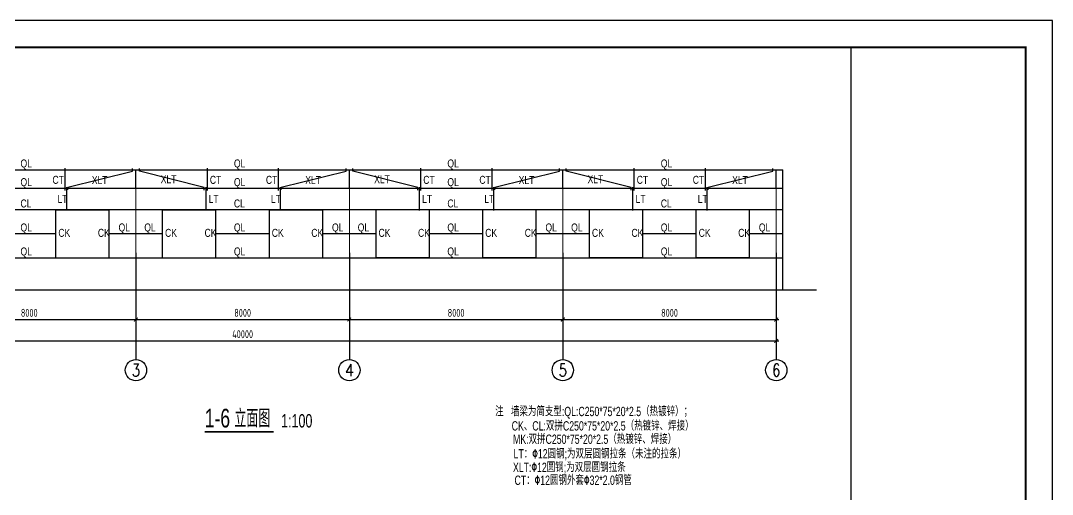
# Model space of a CAD drawing. Extents: x -544850 to 241437, y -10347 to 32059.
# Drawn here: x 49418 to 88089, y 13886 to 31653 of the extents above; entities that cross this region are included whole.
import ezdxf
from ezdxf.enums import TextEntityAlignment as Align

# ---------------------------------------------------------------- set-up
doc = ezdxf.new("R2010")
doc.units = 0
doc.header["$LTSCALE"] = 1000
doc.linetypes.add('DASHED', pattern=[0.75, 0.5, -0.25])
doc.layers.get('0').update_dxf_attribs({"linetype": 'CONTINUOUS'})
doc.layers.get('Defpoints').update_dxf_attribs({"linetype": 'CONTINUOUS'})
for name, color, linetype in [('0-lt', 2, 'CONTINUOUS'), ('0-wall', 11, 'CONTINUOUS'), ('AXIS_DIM', 3, 'CONTINUOUS'), ('DIM_SYMB', 3, 'CONTINUOUS'), ('PUB_TEXT', 7, 'CONTINUOUS'), ('STWM_PL_THIN', 2, 'CONTINUOUS'), ('STWM_ZLT_TNDSH', 6, 'DASHED'), ('TEXT', 7, 'CONTINUOUS'), ('图框(锁住)', 7, 'CONTINUOUS')]:
    doc.layers.add(name, color=color, linetype=linetype)
doc.styles.add('_TCH_AXIS', font='COMPLEX', dxfattribs={"bigfont": 'GBCBIG'})
doc.styles.add('TSSD_Dimension', font='tssdeng.shx', dxfattribs={"width": 0.7, "bigfont": 'hztxt.shx'})
doc.styles.add('TSSD_Rein', font='天和字符.shx', dxfattribs={"width": 0.7, "bigfont": '天和汉字.shx'})
doc.styles.add('天和', font='天和字符.shx', dxfattribs={"width": 0.7, "bigfont": '天和汉字.shx'})
doc.dimstyles.new('TSSD_100_100', dxfattribs={"dimtxt": 300, "dimasz": 100, "dimexe": 100, "dimexo": 250, "dimgap": 100, "dimtad": 1, "dimdec": 0, "dimzin": 0, "dimdsep": 46, "dimtxsty": 'TSSD_Dimension', "dimblk": 'ARCHTICK', "dimblk1": 'ARCHTICK', "dimblk2": 'ARCHTICK', "dimcen": 0, "dimdle": 100, "dimclrt": 7, "dimadec": 0, "dimazin": 0, "dimtfac": 1, "dimtdec": 0, "dimtix": 1, "dimtmove": 2, "dimatfit": 3, "dimldrblk": 'ARCHTICK', "dimfxl": 0, "dimtolj": 1, "dimtzin": 0, "dimarcsym": 0})

# ---------------------------------------------------------------- blocks, each defined once
blk = doc.blocks.new('_ArchTick')
at = {"color": 0, "linetype": 'ByBlock', "const_width": 0.4}
blk.add_lwpolyline([(-0.71, -0.71), (0.71, 0.71)], dxfattribs=at)
blk = doc.blocks.new('*D82')
at = {"layer": 'AXIS_DIM', "color": 0, "lineweight": -2, "transparency": 16777216}
for p, q in [((45740, 22694), (45740, 20344)), ((53740, 22694), (53740, 20344)), ((45640, 20444), (53840, 20444))]:
    blk.add_line(p, q, dxfattribs=at)
at = {"layer": 'Defpoints', "color": 0, "transparency": 16777216}
for p in [(45740, 22944), (53740, 22944), (53740, 20444)]:
    blk.add_point(p, dxfattribs=at)
at = {"layer": 'AXIS_DIM', "color": 0, "lineweight": -2, "transparency": 16777216, "xscale": 100, "yscale": 100, "zscale": 100, "rotation": 180}
blk.add_blockref('_ArchTick', (45740, 20444), dxfattribs=at)
at = {"layer": 'AXIS_DIM', "color": 0, "lineweight": -2, "transparency": 16777216, "xscale": 100, "yscale": 100, "zscale": 100}
blk.add_blockref('_ArchTick', (53740, 20444), dxfattribs=at)
at = {"layer": 'AXIS_DIM', "color": 7, "transparency": 16777216, "insert": (49740, 20694), "char_height": 300, "attachment_point": 5, "style": 'TSSD_Dimension'}
blk.add_mtext('\\A1;8000', dxfattribs=at)
blk = doc.blocks.new('*D83')
at = {"layer": 'AXIS_DIM', "color": 0, "lineweight": -2, "transparency": 16777216}
for p, q in [((53740, 22694), (53740, 20344)), ((61740, 22694), (61740, 20344)), ((53640, 20444), (61840, 20444))]:
    blk.add_line(p, q, dxfattribs=at)
at = {"layer": 'Defpoints', "color": 0, "transparency": 16777216}
for p in [(53740, 22944), (61740, 22944), (61740, 20444)]:
    blk.add_point(p, dxfattribs=at)
at = {"layer": 'AXIS_DIM', "color": 0, "lineweight": -2, "transparency": 16777216, "xscale": 100, "yscale": 100, "zscale": 100, "rotation": 180}
blk.add_blockref('_ArchTick', (53740, 20444), dxfattribs=at)
at = {"layer": 'AXIS_DIM', "color": 0, "lineweight": -2, "transparency": 16777216, "xscale": 100, "yscale": 100, "zscale": 100}
blk.add_blockref('_ArchTick', (61740, 20444), dxfattribs=at)
at = {"layer": 'AXIS_DIM', "color": 7, "transparency": 16777216, "insert": (57740, 20694), "char_height": 300, "attachment_point": 5, "style": 'TSSD_Dimension'}
blk.add_mtext('\\A1;8000', dxfattribs=at)
blk = doc.blocks.new('*D84')
at = {"layer": 'AXIS_DIM', "color": 0, "lineweight": -2, "transparency": 16777216}
for p, q in [((61740, 22694), (61740, 20344)), ((69740, 22694), (69740, 20344)), ((61640, 20444), (69840, 20444))]:
    blk.add_line(p, q, dxfattribs=at)
at = {"layer": 'Defpoints', "color": 0, "transparency": 16777216}
for p in [(61740, 22944), (69740, 22944), (69740, 20444)]:
    blk.add_point(p, dxfattribs=at)
at = {"layer": 'AXIS_DIM', "color": 0, "lineweight": -2, "transparency": 16777216, "xscale": 100, "yscale": 100, "zscale": 100, "rotation": 180}
blk.add_blockref('_ArchTick', (61740, 20444), dxfattribs=at)
at = {"layer": 'AXIS_DIM', "color": 0, "lineweight": -2, "transparency": 16777216, "xscale": 100, "yscale": 100, "zscale": 100}
blk.add_blockref('_ArchTick', (69740, 20444), dxfattribs=at)
at = {"layer": 'AXIS_DIM', "color": 7, "transparency": 16777216, "insert": (65740, 20694), "char_height": 300, "attachment_point": 5, "style": 'TSSD_Dimension'}
blk.add_mtext('\\A1;8000', dxfattribs=at)
blk = doc.blocks.new('*D85')
at = {"layer": 'AXIS_DIM', "color": 0, "lineweight": -2, "transparency": 16777216}
for p, q in [((69740, 22694), (69740, 20344)), ((77740, 22694), (77740, 20344)), ((69640, 20444), (77840, 20444))]:
    blk.add_line(p, q, dxfattribs=at)
at = {"layer": 'Defpoints', "color": 0, "transparency": 16777216}
for p in [(69740, 22944), (77740, 22944), (77740, 20444)]:
    blk.add_point(p, dxfattribs=at)
at = {"layer": 'AXIS_DIM', "color": 0, "lineweight": -2, "transparency": 16777216, "xscale": 100, "yscale": 100, "zscale": 100, "rotation": 180}
blk.add_blockref('_ArchTick', (69740, 20444), dxfattribs=at)
at = {"layer": 'AXIS_DIM', "color": 0, "lineweight": -2, "transparency": 16777216, "xscale": 100, "yscale": 100, "zscale": 100}
blk.add_blockref('_ArchTick', (77740, 20444), dxfattribs=at)
at = {"layer": 'AXIS_DIM', "color": 7, "transparency": 16777216, "insert": (73740, 20694), "char_height": 300, "attachment_point": 5, "style": 'TSSD_Dimension'}
blk.add_mtext('\\A1;8000', dxfattribs=at)
blk = doc.blocks.new('*D86')
at = {"layer": 'AXIS_DIM', "color": 0, "lineweight": -2, "transparency": 16777216}
for p, q in [((37740, 22694), (37740, 19544)), ((77740, 22694), (77740, 19544)), ((37640, 19644), (77840, 19644))]:
    blk.add_line(p, q, dxfattribs=at)
at = {"layer": 'Defpoints', "color": 0, "transparency": 16777216}
for p in [(37740, 22944), (77740, 22944), (77740, 19644)]:
    blk.add_point(p, dxfattribs=at)
at = {"layer": 'AXIS_DIM', "color": 0, "lineweight": -2, "transparency": 16777216, "xscale": 100, "yscale": 100, "zscale": 100, "rotation": 180}
blk.add_blockref('_ArchTick', (37740, 19644), dxfattribs=at)
at = {"layer": 'AXIS_DIM', "color": 0, "lineweight": -2, "transparency": 16777216, "xscale": 100, "yscale": 100, "zscale": 100}
blk.add_blockref('_ArchTick', (77740, 19644), dxfattribs=at)
at = {"layer": 'AXIS_DIM', "color": 7, "transparency": 16777216, "insert": (57740, 19894), "char_height": 300, "attachment_point": 5, "style": 'TSSD_Dimension'}
blk.add_mtext('\\A1;40000', dxfattribs=at)
blk = doc.blocks.new('FDTERTER')
at = {"layer": '图框(锁住)', "color": 3, "linetype": 'Continuous'}
for p, q in [((59385, 41988), (-15, 41988)), ((59385, -12), (59385, 41988))]:
    blk.add_line(p, q, dxfattribs=at)
at = {"layer": '图框(锁住)', "linetype": 'Continuous'}
blk.add_line((51836, 40988), (51836, 988), dxfattribs=at)
at = {"layer": '图框(锁住)', "linetype": 'Continuous', "const_width": 80}
blk.add_lwpolyline([(58385, 39888), (58385, 40988), (2485, 40988), (2485, 988), (58385, 988)], close=True, dxfattribs=at)
at = {"layer": '图框(锁住)', "linetype": 'Continuous', "const_width": 35}
blk.add_lwpolyline([(51836, 988), (51836, 40988)], dxfattribs=at)

msp = doc.modelspace()

# ---------------------------------------------------------------- linework, layer by layer
at = {"layer": '0-lt'}
for p, q in [((50740.3, 24561.9), (52740.3, 24561.9)), ((50740.3, 22761.9), (50740.3, 24561.9)), ((52740.3, 22761.9), (52740.3, 24561.9)), ((54740.3, 24561.9), (56740.3, 24561.9)), ((54740.3, 22761.9), (54740.3, 24561.9)), ((56740.3, 22761.9), (56740.3, 24561.9)), ((58740.3, 24561.9), (60740.3, 24561.9)), ((58740.3, 22761.9), (58740.3, 24561.9)), ((60740.3, 22761.9), (60740.3, 24561.9)), ((64740.3, 24561.9), (62740.3, 24561.9)), ((62740.3, 22761.9), (62740.3, 24561.9)), ((64740.3, 22761.9), (64740.3, 24561.9)), ((68740.3, 24561.9), (66740.3, 24561.9)), ((66740.3, 22761.9), (66740.3, 24561.9)), ((68740.3, 22761.9), (68740.3, 24561.9)), ((72740.3, 24561.9), (70740.3, 24561.9)), ((70740.3, 22761.9), (70740.3, 24561.9)), ((72740.3, 22761.9), (72740.3, 24561.9)), ((76740.3, 24561.9), (74740.3, 24561.9)), ((74740.3, 22761.9), (74740.3, 24561.9)), ((76740.3, 22761.9), (76740.3, 24561.9)), ((50740.3, 22761.9), (52740.3, 22761.9)), ((54740.3, 22761.9), (56740.3, 22761.9)), ((58740.3, 22761.9), (60740.3, 22761.9)), ((64740.3, 22761.9), (62740.3, 22761.9)), ((68740.3, 22761.9), (66740.3, 22761.9)), ((72740.3, 22761.9), (70740.3, 22761.9)), ((76740.3, 22761.9), (74740.3, 22761.9))]:
    msp.add_line(p, q, dxfattribs=at)
at = {"layer": '0-lt', "const_width": 30}
for points in [[(51073.6, 26061.9), (51073.6, 25361.9)], [(56407, 26061.9), (56407, 25361.9)], [(59073.6, 26061.9), (59073.6, 25361.9)], [(64407, 26061.9), (64407, 25361.9)], [(67073.6, 26061.9), (67073.6, 25361.9)], [(72407, 26061.9), (72407, 25361.9)], [(75073.6, 26061.9), (75073.6, 25361.9)]]:
    msp.add_lwpolyline(points, dxfattribs=at)
at = {"layer": '0-lt'}
for points in [[(51187.7, 25302.7), (51187.7, 25402.7), (53616.9, 26006.7), (53616.9, 26106.7)], [(56303, 25297.8), (56303, 25397.8), (53870.5, 26003.5), (53870.5, 26103.5)], [(59187.7, 25302.7), (59187.7, 25402.7), (61616.9, 26006.7), (61616.9, 26106.7)], [(64303, 25297.8), (64303, 25397.8), (61870.5, 26003.5), (61870.5, 26103.5)], [(67187.7, 25302.7), (67187.7, 25402.7), (69616.9, 26006.7), (69616.9, 26106.7)], [(72303, 25297.8), (72303, 25397.8), (69870.5, 26003.5), (69870.5, 26103.5)], [(75187.7, 25302.7), (75187.7, 25402.7), (77616.9, 26006.7), (77616.9, 26106.7)]]:
    msp.add_lwpolyline(points, dxfattribs=at)
at = {"layer": '0-wall'}
for p, q in [((37490.3, 26061.9), (77990.3, 26061.9)), ((77990.3, 21561.9), (77990.3, 26061.9)), ((35490.3, 21561.9), (79243.2, 21561.9))]:
    msp.add_line(p, q, dxfattribs=at)
at = {"layer": 'AXIS_DIM'}
for p, q in [((53740.3, 22944.4), (53740.3, 18944.4)), ((61740.3, 22944.4), (61740.3, 18944.4)), ((69740.3, 22944.4), (69740.3, 18944.4)), ((77740.3, 22944.4), (77740.3, 18944.4))]:
    msp.add_line(p, q, dxfattribs=at)
for centre in [(53740.3, 18544.4), (61740.3, 18544.4), (69740.3, 18544.4), (77740.3, 18544.4)]:
    msp.add_circle(centre, 400, dxfattribs=at)
at = {"layer": 'DIM_SYMB', "const_width": 70}
msp.add_lwpolyline([(56320.8, 16232.9), (58902.1, 16232.9)], dxfattribs=at)
at = {"layer": 'STWM_PL_THIN'}
for p, q in [((53740.3, 25361.9), (53740.3, 26061.9)), ((61740.3, 25361.9), (61740.3, 26061.9)), ((69740.3, 25361.9), (69740.3, 26061.9)), ((77740.3, 25361.9), (77740.3, 26061.9)), ((77990.3, 25361.9), (37490.3, 25361.9)), ((77990.3, 24561.9), (37490.3, 24561.9)), ((50740.3, 23661.9), (48740.3, 23661.9)), ((54740.3, 23661.9), (52740.3, 23661.9)), ((58740.3, 23661.9), (56740.3, 23661.9)), ((62740.3, 23661.9), (60740.3, 23661.9)), ((66740.3, 23661.9), (64740.3, 23661.9)), ((70740.3, 23661.9), (68740.3, 23661.9)), ((74740.3, 23661.9), (72740.3, 23661.9)), ((77990.3, 23661.9), (76740.3, 23661.9)), ((37490.3, 22761.9), (77990.3, 22761.9)), ((37490.3, 22761.9), (77990.3, 22761.9))]:
    msp.add_line(p, q, dxfattribs=at)
at = {"layer": 'STWM_PL_THIN', "const_width": 40}
for points in [[(53740.3, 21561.9), (53740.3, 25361.9)], [(61740.3, 21561.9), (61740.3, 25361.9)], [(69740.3, 21561.9), (69740.3, 25361.9)], [(77740.3, 21561.9), (77740.3, 25361.9)]]:
    msp.add_lwpolyline(points, dxfattribs=at)
at = {"layer": 'STWM_ZLT_TNDSH', "linetype": 'ByBlock'}
for p, q in [((51073.6, 26116.8), (51073.6, 25288.3)), ((56407, 26116.8), (56407, 25288.3)), ((59073.6, 26116.8), (59073.6, 25288.3)), ((64407, 26116.8), (64407, 25288.3)), ((67073.6, 26116.8), (67073.6, 25288.3)), ((72407, 26116.8), (72407, 25288.3)), ((75073.6, 26116.8), (75073.6, 25288.3)), ((51140.1, 25404.5), (51140.1, 24526.9)), ((56355.6, 25411.1), (56355.6, 24526.9)), ((59140.1, 25404.5), (59140.1, 24526.9)), ((64355.6, 25411.1), (64355.6, 24526.9)), ((67140.1, 25404.5), (67140.1, 24526.9)), ((72355.6, 25411.1), (72355.6, 24526.9)), ((75140.1, 25404.5), (75140.1, 24526.9))]:
    msp.add_line(p, q, dxfattribs=at)

# ---------------------------------------------------------------- block references
at = {"linetype": 'Continuous'}
msp.add_blockref('FDTERTER', (28704.5, -10334.8), dxfattribs=at)

# ---------------------------------------------------------------- texts
at = {"layer": 'AXIS_DIM', "style": '_TCH_AXIS'}
for s, height, p, p2 in [('3', 465.9, (53585, 18311.5), (53895.6, 18311.5)), ('4', 445.4, (61570.6, 18321.7), (61910, 18321.7)), ('5', 465.9, (69585, 18311.5), (69895.6, 18311.5)), ('6', 465.9, (77585, 18311.5), (77895.6, 18311.5))]:
    msp.add_text(s, height=height, dxfattribs=at).set_placement(p, p2, align=Align.FIT)
at = {"layer": 'PUB_TEXT', "style": '天和', "width": 0.7}
for s, height, p in [('1-6', 700, (56320.8, 16395.2)), ('立面图', 675.18, (57429.1, 16395.2)), ('1:100', 500, (59182.1, 16395.2))]:
    msp.add_text(s, height=height, dxfattribs=at).set_placement(p)
at = {"layer": 'TEXT', "style": 'TSSD_Rein'}
for s, height, width, p in [('QL', 300, 0.8, (49412.9, 26146.4)), ('QL', 300, 0.8, (57412.9, 26146.4)), ('QL', 300, 0.8, (65412.9, 26146.4)), ('QL', 300, 0.8, (73412.9, 26146.4)), ('QL', 300, 0.8, (49412.9, 25446.4)), ('CT', 300, 0.8, (50611.4, 25532.1)), ('XLT', 300, 0.8, (52085.9, 25523.3)), ('XLT', 300, 0.8, (54669.1, 25557)), ('CT', 300, 0.8, (56510.2, 25532.1)), ('QL', 300, 0.8, (57412.9, 25446.4)), ('CT', 300, 0.8, (58611.4, 25532.1)), ('XLT', 300, 0.8, (60085.9, 25523.3)), ('XLT', 300, 0.8, (62669.1, 25557)), ('CT', 300, 0.8, (64510.2, 25532.1)), ('QL', 300, 0.8, (65412.9, 25446.4)), ('CT', 300, 0.8, (66611.4, 25532.1)), ('XLT', 300, 0.8, (68085.9, 25523.3)), ('XLT', 300, 0.8, (70669.1, 25557)), ('CT', 300, 0.8, (72510.2, 25532.1)), ('QL', 300, 0.8, (73412.9, 25446.4)), ('CT', 300, 0.8, (74611.4, 25532.1)), ('XLT', 300, 0.8, (76085.9, 25523.3)), ('CL', 300, 0.8, (49412.9, 24646.4)), ('LT', 300, 0.8, (50799.1, 24818.4)), ('LT', 300, 0.8, (56466.1, 24818.4)), ('CL', 300, 0.8, (57412.9, 24646.4)), ('LT', 300, 0.8, (58799.1, 24818.4)), ('LT', 300, 0.8, (64466.1, 24818.4)), ('CL', 300, 0.8, (65412.9, 24646.4)), ('LT', 300, 0.8, (66799.1, 24818.4)), ('LT', 300, 0.8, (72466.1, 24818.4)), ('CL', 300, 0.8, (73412.9, 24646.4)), ('LT', 300, 0.8, (74799.1, 24818.4)), ('QL', 300, 0.8, (49412.9, 23746.4)), ('QL', 300, 0.8, (53089.1, 23746.4)), ('QL', 300, 0.8, (54052.8, 23746.4)), ('QL', 300, 0.8, (57412.9, 23746.4)), ('QL', 300, 0.8, (61089.1, 23746.4)), ('QL', 300, 0.8, (62052.8, 23746.4)), ('QL', 300, 0.8, (65412.9, 23746.4)), ('QL', 300, 0.8, (69089.1, 23746.4)), ('QL', 300, 0.8, (70052.8, 23746.4)), ('QL', 300, 0.8, (73412.9, 23746.4)), ('QL', 300, 0.8, (77089.1, 23746.4)), ('CK', 300, 0.8, (50832.4, 23544)), ('CK', 300, 0.8, (52313.4, 23544)), ('CK', 300, 0.8, (54832.4, 23544)), ('CK', 300, 0.8, (56313.4, 23544)), ('CK', 300, 0.8, (58832.4, 23544)), ('CK', 300, 0.8, (60313.4, 23544)), ('CK', 300, 0.8, (62832.4, 23544)), ('CK', 300, 0.8, (64313.4, 23544)), ('CK', 300, 0.8, (66832.4, 23544)), ('CK', 300, 0.8, (68313.4, 23544)), ('CK', 300, 0.8, (70832.4, 23544)), ('CK', 300, 0.8, (72313.4, 23544)), ('CK', 300, 0.8, (74832.4, 23544)), ('CK', 300, 0.8, (76313.4, 23544)), ('QL', 300, 0.8, (49412.9, 22846.4)), ('QL', 300, 0.8, (57412.9, 22846.4)), ('QL', 300, 0.8, (65412.9, 22846.4)), ('QL', 300, 0.8, (73412.9, 22846.4)), ('注   墙梁为简支型:QL:C250*75*20*2.5（热镀锌）；', 350, 0.7, (67202.9, 16820.1, -600)), (' CK、CL:双拼C250*75*20*2.5（热镀锌、焊接）', 350, 0.7, (67733, 16280.8, -600)), ('MK:双拼C250*75*20*2.5（热镀锌、焊接）', 350, 0.7, (67874.6, 15780.5, -600)), ('LT：%%13012圆钢;为双层圆钢拉条（未注的拉条）', 350, 0.7, (67895, 15232.4, -600)), ('XLT:%%13012圆钢;为双层圆钢拉条', 350, 0.7, (67871.5, 14725.6, -600)), ('CT：%%13012圆钢外套%%13032*2.0钢管', 350, 0.7, (67930, 14242.1, -600))]:
    msp.add_text(s, height=height, dxfattribs=dict(at, width=width)).set_placement(p)

# ---------------------------------------------------------------- dimensions: what is measured, and where the dimension line sits
at = {"layer": 'AXIS_DIM'}
for p1, p2, distance, picture, middle in [((37740.3, 22944.4), (77740.3, 22944.4), -3300, '*D86', (57740.3, 19894.4)), ((45740.3, 22944.4), (53740.3, 22944.4), -2500, '*D82', (49740.3, 20694.4)), ((53740.3, 22944.4), (61740.3, 22944.4), -2500, '*D83', (57740.3, 20694.4)), ((61740.3, 22944.4), (69740.3, 22944.4), -2500, '*D84', (65740.3, 20694.4)), ((69740.3, 22944.4), (77740.3, 22944.4), -2500, '*D85', (73740.3, 20694.4))]:
    dim = msp.add_aligned_dim(p1=p1, p2=p2, distance=distance, dimstyle='TSSD_100_100', dxfattribs=at)
    dim.commit()
    dim.dimension.update_dxf_attribs({"geometry": picture, "text_midpoint": middle})

doc.saveas('drawing.dxf')
